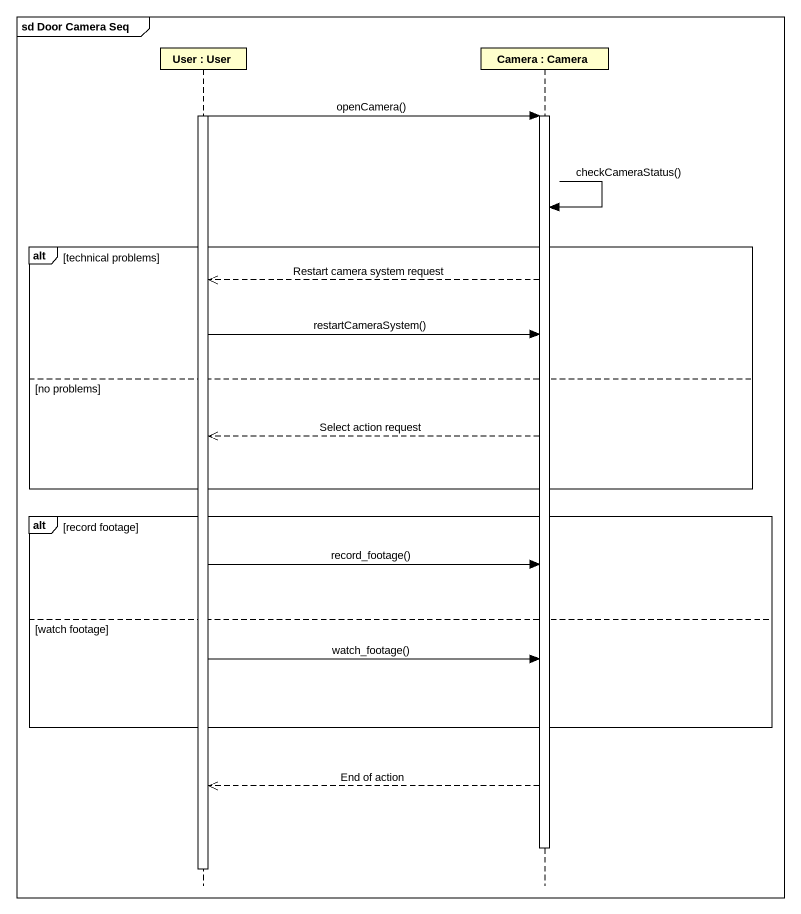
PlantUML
@startuml
mainframe sd Door Camera Seq
hide footbox
participant "User : User" as User
participant "Camera : Camera" as Camera

activate User
User -> Camera : openCamera()
activate Camera
Camera -> Camera : checkCameraStatus()
alt technical problems
  Camera -->> User : Restart camera system request
  User -> Camera : restartCameraSystem()
else no problems
  Camera -->> User : Select action request
end
alt record footage
  User -> Camera : record_footage()
else watch footage
  User -> Camera : watch_footage()
end
Camera -->> User : End of action
deactivate Camera
deactivate User
@enduml
